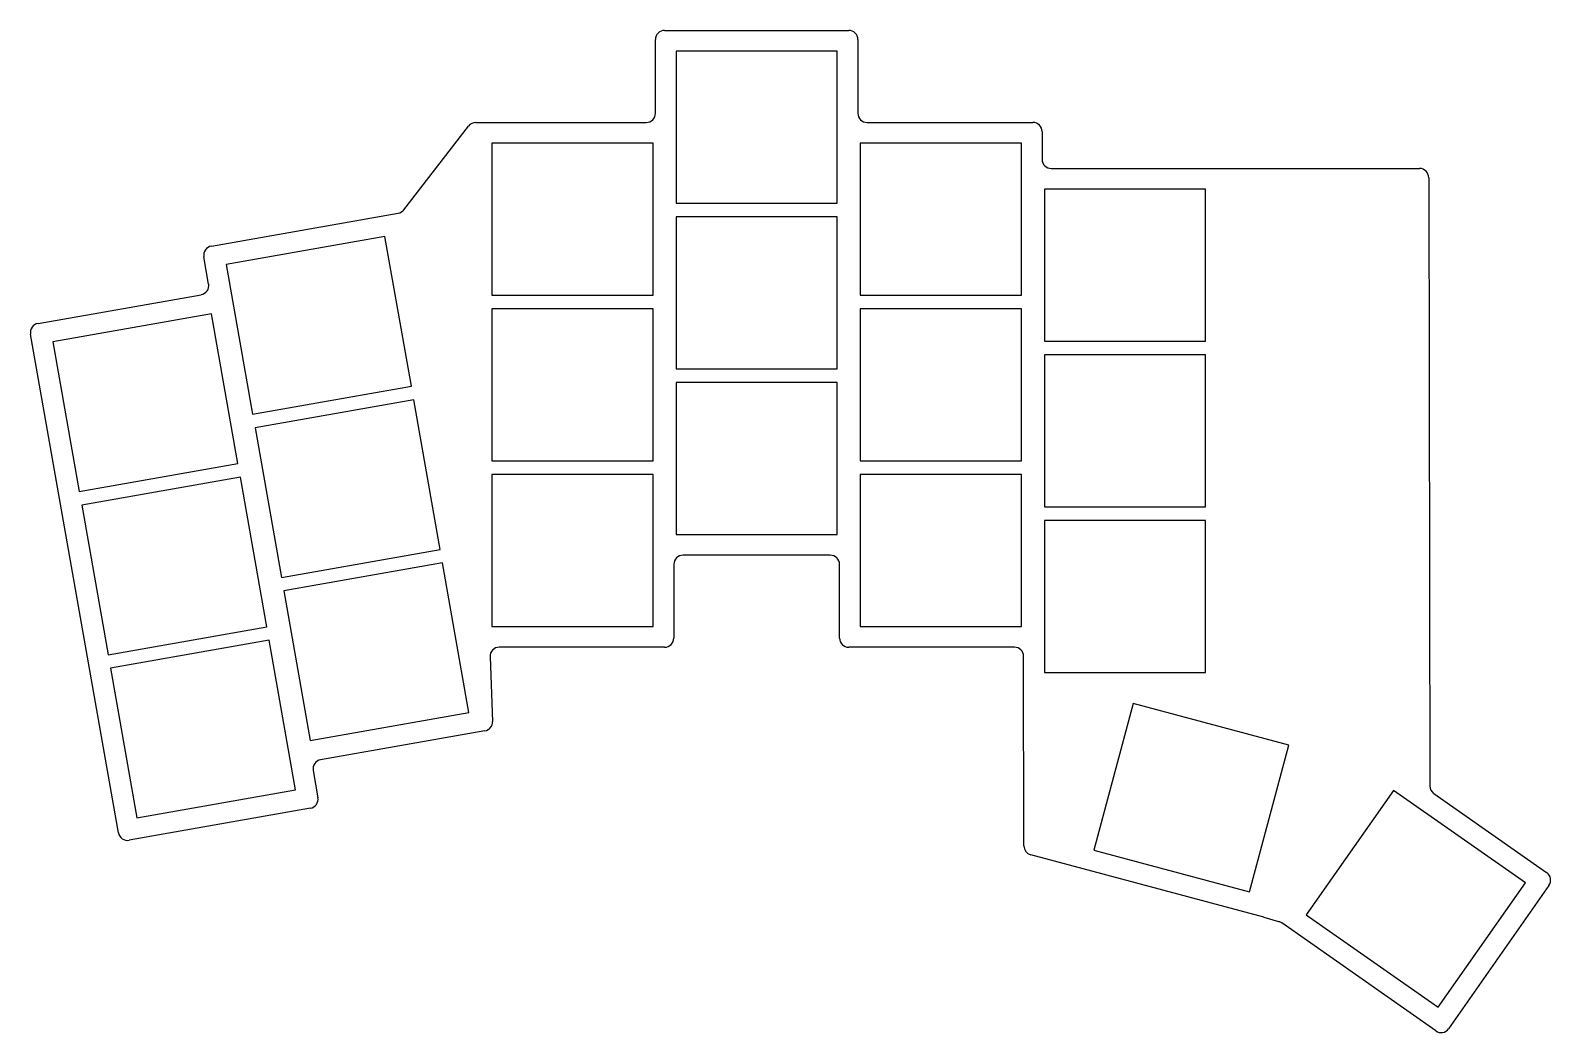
# Model space of a CAD drawing. Header units: millimetres. Extents: x -19 to 146, y -33 to 76.
import ezdxf

# ---------------------------------------------------------------- set-up
doc = ezdxf.new("R2010")
doc.units = ezdxf.units.MM

msp = doc.modelspace()

# ---------------------------------------------------------------- linework, layer by layer
for p, q in [((49.14, 66.89), (49.14, 74.89)), ((50.14, 75.89), (70.14, 75.89)), ((71.14, 74.89), (71.14, 66.89)), ((68.89, 73.64), (51.39, 73.64)), ((51.39, 73.64), (51.39, 57.14)), ((68.89, 57.14), (68.89, 73.64)), ((21.82, 56.41), (28.84, 65.5)), ((29.63, 65.89), (48.14, 65.89)), ((72.14, 65.89), (90.14, 65.89)), ((91.14, 64.89), (91.14, 61.89)), ((48.89, 63.64), (31.39, 63.64)), ((31.39, 63.64), (31.39, 47.14)), ((48.89, 47.14), (48.89, 63.64)), ((88.89, 63.64), (71.39, 63.64)), ((71.39, 63.64), (71.39, 47.14)), ((88.89, 47.14), (88.89, 63.64)), ((92.14, 60.89), (132.14, 60.89)), ((133.14, 59.89), (133.25, -6.17)), ((108.89, 58.64), (91.39, 58.64)), ((91.39, 58.64), (91.39, 42.14)), ((108.89, 42.14), (108.89, 58.64)), ((51.39, 57.14), (68.89, 57.14)), ((0.91, 52.45), (21.2, 56.03)), ((68.89, 55.64), (51.39, 55.64)), ((51.39, 55.64), (51.39, 39.14)), ((68.89, 39.14), (68.89, 55.64)), ((19.76, 53.49), (2.53, 50.46)), ((22.63, 37.24), (19.76, 53.49)), ((0.61, 48.34), (0.09, 51.3)), ((2.53, 50.46), (5.39, 34.21)), ((-17.92, 44.06), (-0.2, 47.18)), ((31.39, 47.14), (48.89, 47.14)), ((71.39, 47.14), (88.89, 47.14)), ((0.93, 45.1), (-16.3, 42.06)), ((3.8, 28.85), (0.93, 45.1)), ((48.89, 45.64), (31.39, 45.64)), ((31.39, 45.64), (31.39, 29.14)), ((48.89, 29.14), (48.89, 45.64)), ((88.89, 45.64), (71.39, 45.64)), ((71.39, 45.64), (71.39, 29.14)), ((88.89, 29.14), (88.89, 45.64)), ((-9.18, -11.27), (-18.73, 42.9)), ((-16.3, 42.06), (-13.44, 25.81)), ((91.39, 42.14), (108.89, 42.14)), ((108.89, 40.64), (91.39, 40.64)), ((91.39, 40.64), (91.39, 24.14)), ((108.89, 24.14), (108.89, 40.64)), ((51.39, 39.14), (68.89, 39.14)), ((5.39, 34.21), (22.63, 37.24)), ((68.89, 37.64), (51.39, 37.64)), ((51.39, 37.64), (51.39, 21.14)), ((68.89, 21.14), (68.89, 37.64)), ((22.89, 35.77), (5.65, 32.73)), ((25.75, 19.52), (22.89, 35.77)), ((5.65, 32.73), (8.52, 16.48)), ((-13.44, 25.81), (3.8, 28.85)), ((31.39, 29.14), (48.89, 29.14)), ((71.39, 29.14), (88.89, 29.14)), ((4.06, 27.37), (-13.18, 24.33)), ((6.92, 11.12), (4.06, 27.37)), ((48.89, 27.64), (31.39, 27.64)), ((31.39, 27.64), (31.39, 11.14)), ((48.89, 11.14), (48.89, 27.64)), ((88.89, 27.64), (71.39, 27.64)), ((71.39, 27.64), (71.39, 11.14)), ((88.89, 11.14), (88.89, 27.64)), ((-13.18, 24.33), (-10.31, 8.08)), ((91.39, 24.14), (108.89, 24.14)), ((108.89, 22.64), (91.39, 22.64)), ((91.39, 22.64), (91.39, 6.14)), ((108.89, 6.14), (108.89, 22.64)), ((51.39, 21.14), (68.89, 21.14)), ((8.52, 16.48), (25.75, 19.52)), ((68.14, 18.89), (52.14, 18.89)), ((26.01, 18.04), (8.78, 15)), ((28.88, 1.79), (26.01, 18.04)), ((51.14, 17.89), (51.14, 9.89)), ((69.14, 9.89), (69.14, 17.89)), ((8.78, 15), (11.64, -1.25)), ((-10.31, 8.08), (6.92, 11.12)), ((31.39, 11.14), (48.89, 11.14)), ((71.39, 11.14), (88.89, 11.14)), ((7.18, 9.64), (-10.05, 6.61)), ((10.05, -6.61), (7.18, 9.64)), ((50.14, 8.89), (32.18, 8.89)), ((88.14, 8.89), (70.14, 8.89)), ((-10.05, 6.61), (-7.18, -9.64)), ((31.18, 7.85), (31.45, 0.84)), ((89.17, -12.69), (89.14, 7.89)), ((91.39, 6.14), (108.89, 6.14)), ((11.64, -1.25), (28.88, 1.79)), ((101.02, 2.78), (96.75, -13.16)), ((117.93, -1.75), (101.02, 2.78)), ((30.62, -0.18), (12.77, -3.33)), ((113.66, -17.69), (117.93, -1.75)), ((11.96, -4.49), (12.48, -7.45)), ((-7.18, -9.64), (10.05, -6.61)), ((129.3, -6.67), (119.84, -20.19)), ((143.64, -16.71), (129.3, -6.67)), ((133.68, -6.99), (145.95, -15.58)), ((11.67, -8.6), (-8.02, -12.08)), ((96.75, -13.16), (113.66, -17.69)), ((115.24, -20.44), (89.91, -13.65)), ((134.17, -30.22), (143.64, -16.71)), ((146.2, -16.98), (135.3, -32.54)), ((116.87, -20.92), (115.26, -20.45)), ((133.91, -32.78), (117.17, -21.06)), ((119.84, -20.19), (134.17, -30.22))]:
    msp.add_line(p, q)
for centre, start, end in [((50.14, 74.89), 90, 180), ((70.14, 74.89), 0, 90), ((48.14, 66.89), 270, 0), ((72.14, 66.89), 180, 270), ((29.63, 64.89), 90, 142.3314), ((90.14, 64.89), 0, 90), ((92.14, 61.89), 180, 270), ((132.14, 59.89), 0.0963, 90), ((21.03, 57.02), 280, 322.3314), ((1.08, 51.47), 100, 190), ((-0.37, 48.17), 280, 10), ((-17.75, 43.07), 100, 190), ((52.14, 17.89), 90, 180), ((68.14, 17.89), 0, 90), ((32.18, 7.89), 90, 182.2019), ((50.14, 9.89), 270, 0), ((70.14, 9.89), 180, 270), ((88.14, 7.89), 0.0711, 90), ((30.45, 0.8), 280, 2.2019), ((12.95, -4.32), 100, 190), ((134.25, -6.17), 180.0963, 235), ((11.5, -7.62), 280, 10), ((-8.2, -11.09), 190, 280), ((90.17, -12.69), 180.0711, 255), ((145.38, -16.4), 325, 55), ((114.98, -21.41), 73.5969, 75), ((116.59, -21.88), 55, 73.5969), ((134.48, -31.97), 235, 325)]:
    msp.add_arc(centre, 1, start, end)

doc.saveas('drawing.dxf')
